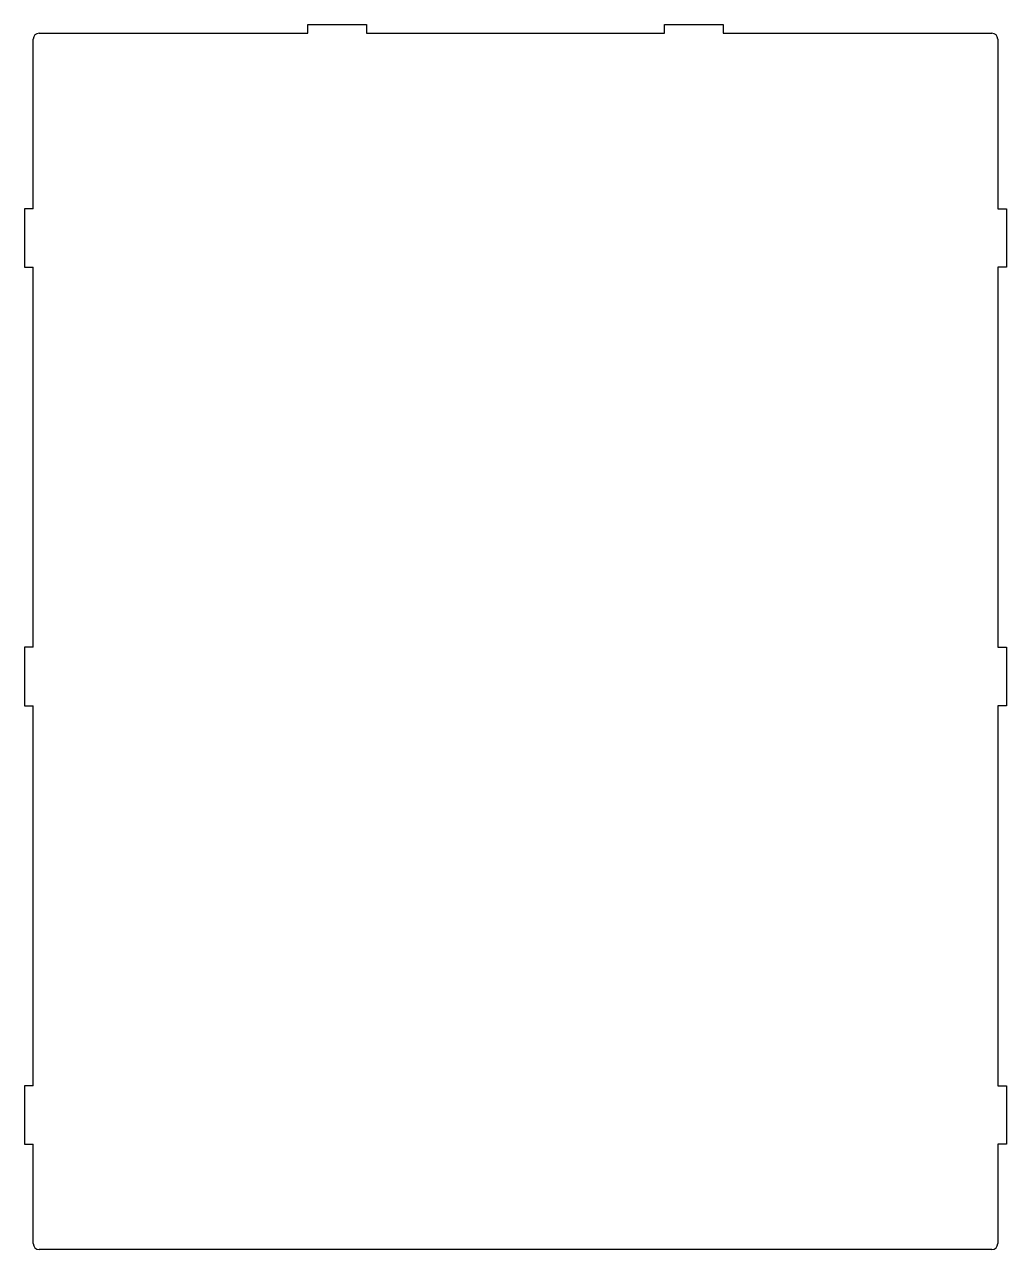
# Model space of a CAD drawing. Extents: x 4 to 340, y -42 to 377.
import ezdxf

# ---------------------------------------------------------------- set-up
doc = ezdxf.new("R2010")
doc.units = 0
doc.header["$LTSCALE"] = 23.1
doc.layers.get('0').update_dxf_attribs({"linetype": 'CONTINUOUS'})

msp = doc.modelspace()

# ---------------------------------------------------------------- linework, layer by layer
at = {"color": 7, "linetype": 'CONTINUOUS'}
for p, q in [((8.67, 373.59), (100.67, 373.59)), ((100.67, 373.59), (100.67, 376.59)), ((100.67, 376.59), (120.67, 376.59)), ((120.67, 376.59), (120.67, 373.59)), ((120.67, 373.59), (222.67, 373.59)), ((222.67, 373.59), (222.67, 376.59)), ((222.67, 376.59), (242.67, 376.59)), ((242.67, 376.59), (242.67, 373.59)), ((242.67, 373.59), (334.67, 373.59)), ((6.67, 313.59), (6.67, 371.59)), ((336.67, 371.59), (336.67, 313.59)), ((3.67, 313.59), (3.67, 293.59)), ((6.67, 313.59), (3.67, 313.59)), ((336.67, 313.59), (339.67, 313.59)), ((339.67, 313.59), (339.67, 293.59)), ((3.67, 293.59), (6.67, 293.59)), ((6.67, 163.59), (6.67, 293.59)), ((339.67, 293.59), (336.67, 293.59)), ((336.67, 293.59), (336.67, 163.59)), ((3.67, 163.59), (3.67, 143.59)), ((6.67, 163.59), (3.67, 163.59)), ((336.67, 163.59), (339.67, 163.59)), ((339.67, 163.59), (339.67, 143.59)), ((3.67, 143.59), (6.67, 143.59)), ((6.67, 13.59), (6.67, 143.59)), ((339.67, 143.59), (336.67, 143.59)), ((336.67, 143.59), (336.67, 13.59)), ((3.67, 13.59), (3.67, -6.41)), ((6.67, 13.59), (3.67, 13.59)), ((336.67, 13.59), (339.67, 13.59)), ((339.67, 13.59), (339.67, -6.41)), ((3.67, -6.41), (6.67, -6.41)), ((6.67, -40.41), (6.67, -6.41)), ((339.67, -6.41), (336.67, -6.41)), ((336.67, -6.41), (336.67, -40.41)), ((334.67, -42.41), (8.67, -42.41))]:
    msp.add_line(p, q, dxfattribs=at)
for centre, start, end in [((8.67, 371.59), 90, 180), ((334.67, 371.59), 0, 90), ((8.67, -40.41), 180, 270), ((334.67, -40.41), 270, 360)]:
    msp.add_arc(centre, 2, start, end, dxfattribs=at)

doc.saveas('drawing.dxf')
